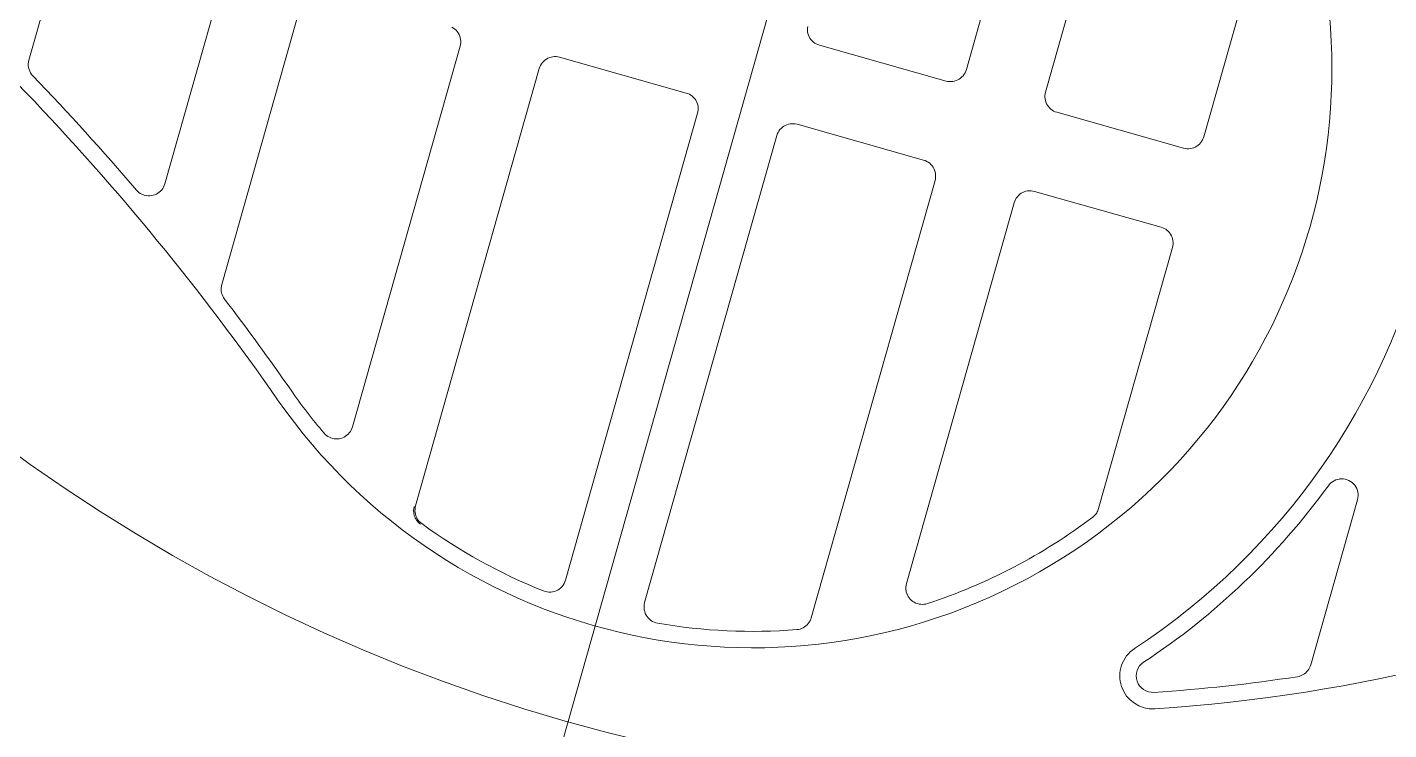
# Model space of a CAD drawing. Header units: inches. Extents: x 0 to 766, y -245 to 236.
# Drawn here: x 55.23902 to 55.27875, y -193.51073 to -193.49021 of the extents above; entities that cross this region are included whole.
import ezdxf

# ---------------------------------------------------------------- set-up
doc = ezdxf.new("R2010")
doc.units = ezdxf.units.IN
doc.header["$MEASUREMENT"] = 0
doc.layers.add('000 SOS 911 - ACCES. ACI', color=125, linetype='Continuous', lineweight=0)
doc.layers.add('000 SOS 911 - ACCESORIOS ACI', color=3, linetype='Continuous', lineweight=20)

# ---------------------------------------------------------------- blocks, each defined once
blk = doc.blocks.new('Bomba Jockey')
at = {"layer": '000 SOS 911 - ACCES. ACI', "linetype": 'Continuous'}
for p, q in [((0, 0.1091002809998827), (0, -0.108203795999998)), ((-0.0018023929997071, 0.0496723539999948), (-0.0017460620006204, 0.0496750779998365)), ((-0.0017462790001446, 0.0496751999999106), (-0.0016909640003178, 0.0496718019999207)), ((-0.0016911239999899, 0.0496717699998044), (-0.0016367829998671, 0.0496622099999513)), ((0.0016365000001315, 0.0496622529999513), (0.0016908419988795, 0.0496718129998044)), ((0.0016907499989429, 0.0496717890000582), (0.0017460649987697, 0.0496751869998207)), ((0.0017463959998167, 0.0496751229998154), (0.0018027270002676, 0.0496723989999737)), ((-0.0016368229998989, 0.0496622379998826), (-0.0015830099996492, 0.0496461989998807)), ((-0.0015829910003049, 0.0496461749999071), (-0.0015303370000765, 0.0496240119998674)), ((-0.0015301650000765, 0.0496240820000367), (-0.001481044999764, 0.0495968739999171)), ((-0.0014813579996371, 0.0495968759998959), (-0.001436661000298, 0.0495649439997124)), ((-0.00143654600015, 0.0495648209998763), (-0.0013955260001239, 0.0495279189999565)), ((-0.0013955050012555, 0.0495280879999882), (-0.0013590389999081, 0.0494870069999252)), ((-0.0013589720001619, 0.0494869969998035), (-0.0013268079997033, 0.0494411180000043)), ((-0.0013268319999042, 0.0494411089998721), (-0.0012992410001971, 0.049391083999808)), ((-0.0012991910002711, 0.0493910259997392), (-0.0012775699997292, 0.0493392029998177)), ((-0.0012774560000253, 0.0493391990000873), (-0.0012622710000869, 0.0492863439999383)), ((-0.0012623990000975, 0.0492863399999806), (-0.0012531879997368, 0.0492316899999423)), ((0.0012533389990494, 0.0492316649999793), (0.0012625499989554, 0.0492863139998008)), ((0.0012624420000975, 0.04928635900000701), (0.0012776100002156, 0.0493391549998705)), ((0.001277797000057, 0.049339173999897), (0.0012994189996789, 0.0493909969998185)), ((0.0012991970002076, 0.0493910039997445), (0.0013267879999148, 0.0494410289998086)), ((0.0013267280000946, 0.0494411369998034), (0.0013588920000984, 0.0494870160000573)), ((0.0013588560000244, 0.0494869849999304), (0.001395322999997, 0.0495280659999935)), ((0.0013954559995, 0.0495280199997978), (0.0014364759990713, 0.049564921999945)), ((0.0014365259999067, 0.049564921999945), (0.0014812230001553, 0.0495968549998907)), ((0.0014812180002082, 0.0495968129998801), (0.0015303389996006, 0.0496240209999996)), ((0.0015300089999073, 0.049623906999841), (0.0015828880000299, 0.0496461650000129)), ((0.0015828389991839, 0.0496462119999706), (0.0016366519989788, 0.049662249999983)), ((-0.0012532779996945, 0.0492317920000005), (-0.0012500379998528, 0.0491753059998246)), ((-0.0012499999997999, 0.0491752929997347), (-0.0012499999997999, 0.034417602999838)), ((0.0012499509994086, 0.0491753409999092), (0.0012531839993244, 0.0492317060000005)), ((0.0012500000002547, 0.034417602999838), (0.0012500000002547, 0.0491752929997347)), ((-0.0062271899996631, 0.0483900019999055), (-0.006209559999661, 0.0484373639994829)), ((-0.0062093749997985, 0.0484371739999006), (-0.0061868869997852, 0.0484829769998214)), ((-0.006187016000239999, 0.0484829059998901), (-0.0061603240001205, 0.0485258189999058)), ((-0.006160310001178001, 0.0485258079997948), (-0.0061293000012483, 0.0485657120000269)), ((-0.0061291649999475, 0.048565748999863), (-0.0060939870004404, 0.0486027100000683)), ((-0.006094137999752999, 0.0486025819998304), (-0.0060558149998542, 0.0486355259999982)), ((-0.0060556160001397, 0.0486356829999295), (-0.0060147060003146, 0.0486640879998959)), ((-0.0060148360003041, 0.0486641279999276), (-0.0059706279998863, 0.048688614999719)), ((-0.0059705799999392, 0.0486887009994916), (-0.005923291000271999, 0.0487091309998959)), ((0.0059230420001768, 0.0487091879999753), (0.005970330999844, 0.0486887590000151)), ((0.0059866950000469, 0.0487233229998765), (0.0059602169990285, 0.0487340379997932)), ((0.0059706349989028, 0.0486886279998089), (0.0060146300002089, 0.0486642589999065)), ((0.0060121659998913, 0.0487114449999808), (0.0059867810000469, 0.0487234400000034)), ((0.0060363130000951, 0.0486982669999634), (0.0060120720004306, 0.0487114369998381)), ((0.0060146629994051, 0.0486640809999699), (0.0060557739993783, 0.0486355359998925)), ((0.0060593640009756, 0.0486841449996973), (0.0060363130000951, 0.0486983939999846)), ((0.0060557649999282, 0.04863560900003), (0.006094087999826999, 0.0486026649998621)), ((0.0060811029998149, 0.0486688619998859), (0.0060592750000978, 0.0486840839998877)), ((0.0061018939995847, 0.0486527900000056), (0.0060812930000793, 0.048668852999981)), ((0.0060941159999857, 0.048602684999878), (0.0061292939990381, 0.0485657239999)), ((0.0061212479995447, 0.0486360179997973), (0.0061020620000818, 0.0486526489999051)), ((0.0061392389998218, 0.0486185239999486), (0.0061212829996293, 0.0486357779998343)), ((0.0061293920002754, 0.0485656679998101), (0.0061603280000782, 0.0485258599996996)), ((0.0061558900001728, 0.0486009869998725), (0.0061392329998853, 0.0486186690000068)), ((0.0061714039998151, 0.0485827979998703), (0.0061560059994008, 0.0486007899999095)), ((0.0061602789996869, 0.0485258629998953), (0.0061869709998064, 0.0484829499998796)), ((0.0061854309997216, 0.0485647299999528), (0.00617133599917, 0.0485828399998809)), ((0.0061985709999135, 0.04854636999994), (0.0061855959997956, 0.0485647049999898)), ((0.0061870170002294, 0.0484830240000065), (0.0062095050002426, 0.0484372209998583)), ((0.0062103380000735, 0.0485281589999431), (0.0061985729998924, 0.0485464260000299)), ((0.0062091489999148, 0.0484371779998583), (0.006226737000361, 0.0483899309999743)), ((0.0062209389998316, 0.0485099049999462), (0.0062102620004225, 0.0485281259998374)), ((0.0062308589990607, 0.0484913199998118), (0.0062210629998845, 0.0485097519997453)), ((0.0062396879998232, 0.0484727379998731), (0.0062307569992299, 0.0484913339998912)), ((0.0062475639997501, 0.048454417999892), (0.0062395670001933, 0.0484729039999365)), ((0.0062546170001951, 0.0484360419998211), (0.0062475230001837, 0.0484543709999343)), ((0.0062646770002175, 0.0484062819998599), (0.0062549230001423, 0.0484358419998898)), ((-0.0062500940002792, 0.0482401199997185), (-0.0062473090001731, 0.0482915589996083)), ((-0.0062499999999091, 0.034417602999838), (-0.0062499999999091, 0.0482400509999934)), ((-0.006247324000924, 0.0482915649999995), (-0.0062396660000559, 0.048341518999905)), ((-0.0062396250000347, 0.0483413949998521), (-0.0062270880007418, 0.0483898479999425)), ((0.0062270770004034, 0.0483897819999584), (0.0062395989989454, 0.0483413879999262)), ((0.0062393379998866, 0.0483414679999896), (0.0062469870003952, 0.0482915749998938)), ((0.006247018999601999, 0.0482915119998779), (0.0062498030001734, 0.0482400739999776)), ((0.0062500000003638, 0.0482400509999934), (0.0062500000003638, 0.034417602999838)), ((0.0062720970004193, 0.0483771409999463), (0.0062643780001963, 0.048406476999844)), ((0.0062779650002085, 0.0483481700000539), (0.0062721609997425, 0.0483771979997982)), ((0.0062822470003994, 0.0483194819998971), (0.0062782570003037, 0.0483480129998952)), ((0.0062844339995536, 0.0482915839997986), (0.0062821279998389, 0.0483195649997015)), ((0.006285045000368, 0.0482645179999963), (0.006284308999966, 0.0482917299996188)), ((-0.0095285190000141, 0.0468669339998087), (-0.0094836410003154, 0.04689368399999701)), ((-0.0094837680007913, 0.0468936239999494), (-0.0094373160000032, 0.0469153209996875)), ((-0.0094373179995273, 0.0469152579998991), (-0.0093893370008118, 0.0469318899999962)), ((-0.009389285000906999, 0.046931873999938), (-0.0093391060004251, 0.0469435249997332)), ((-0.0093392460007635, 0.0469436049997967), (-0.009287421999943, 0.0469502329999614)), ((-0.0092874129995835, 0.0469502179998926), (-0.0092359179998311, 0.0469516139999087)), ((-0.0092360190001273, 0.0469516299999668), (-0.0091853910007558, 0.0469476779999241)), ((-0.0091853790008827, 0.0469476879998183), (-0.0091349439999249, 0.04693847599992299)), ((-0.0091348760001893, 0.0469383949998701), (-0.0090861279995806, 0.04692417199999)), ((-0.009086199000194, 0.0469242669998948), (-0.0090383269998711, 0.0469045909997021)), ((-0.0090382270004739, 0.0469046579999031), (-0.008991910000077, 0.046879959999842)), ((-0.0089919550000559, 0.0468799039999794), (-0.0089489420001883, 0.0468511159999707)), ((-0.0089489470005901, 0.046851026000013), (-0.0089099729998452, 0.0468184710000514)), ((-0.0089099849997183, 0.0468184389999351), (-0.0088743169999361, 0.046781780999936)), ((-0.0088743410010466, 0.046781737999936), (-0.0088428479998584, 0.0467419009999048)), ((0.0088427320001756, 0.0467417789998308), (0.0088742999987517, 0.0467817109999942)), ((0.008874262000063, 0.0467818340000577), (0.0089099309998346, 0.0468184919998294)), ((0.0089100220002365, 0.0468185319998611), (0.0089490899999873, 0.0468511649999073)), ((0.0089490430000296, 0.0468513490000078), (0.0089918530002251, 0.0468800009998631)), ((0.0089917879995483, 0.0468799119998948), (0.0090381049999451, 0.0469046099999559)), ((0.0090382329999557, 0.0469046190000881), (0.0090858789990307, 0.0469242019999001)), ((0.0090859750002892, 0.0469240959998842), (0.0091349580002316, 0.0469383869999547)), ((0.0091347420002421, 0.04693850099988599), (0.0091849360001106, 0.0469476700000087)), ((0.0091851080001106, 0.046947655999702), (0.0092357349999475, 0.0469516079999721)), ((0.0092356259997359, 0.0469516829998611), (0.009287120999943001, 0.0469502869998451)), ((0.0092873609996786, 0.0469501790000777), (0.0093391850000444, 0.0469435519999024)), ((0.0093392920002771, 0.0469434819999606), (0.0093894709998494, 0.046931830999938)), ((0.0093892449990562, 0.0469318569998905), (0.0094372260000455, 0.0469152249997933)), ((0.0094371730001512, 0.0469153039998673), (0.0094836250000299, 0.0468936069999018)), ((0.0094837220003683, 0.0468935819999388), (0.0095286010000564, 0.0468668319999779)), ((-0.0088426840002285, 0.0467420319998837), (-0.0088151489999291, 0.0466984949998732)), ((-0.0088154310010395, 0.0466984209999737), (-0.0087920570003917, 0.0466516960000263)), ((-0.008791864000159, 0.0466518729999734), (-0.0087735340002837, 0.0466035999997985)), ((-0.0087735879997126, 0.0466036559998884), (-0.0087606629995207, 0.0465545469999142)), ((-0.0087605240000812, 0.0465544489998138), (-0.0087526660008734, 0.0465038469999399)), ((-0.0087530069999957, 0.0465038759998606), (-0.0087502199999108, 0.0464518259996112)), ((-0.0087499999985994, 0.0464517209998121), (-0.0087499999985994, 0.034417602999838)), ((0.0087497939998684, 0.0464518189999126), (0.0087525820003975, 0.0465038679999452)), ((0.0087499999990541, 0.034417602999838), (0.0087499999990541, 0.0464517209998121)), ((0.0087527549999322, 0.0465038029999505), (0.0087606039996899, 0.0465543440000147)), ((0.0087603380002292, 0.0465546009997979), (0.0087732629995116, 0.0466037099999994)), ((0.008773638999628, 0.0466035110000576), (0.0087919689990486, 0.0466517840000051)), ((0.0087917289997677, 0.0466517569998359), (0.0088151039990407, 0.0466984830000001)), ((0.0088152599987552, 0.046698441999979), (0.0088427300001968, 0.0467418759999419)), ((-0.0210005640001327, 0.045923700000003), (-0.0209576570000536, 0.0459459649998735)), ((-0.0212502030008182, 0.0454912029999832), (-0.0212477490008496, 0.045539541999915)), ((-0.0212473319998026, 0.0455392739997933), (-0.0212405570000556, 0.0455863359998148)), ((-0.0212407660001191, 0.0455863170000157), (-0.0212296949998745, 0.0456319909999365)), ((-0.0212297819998639, 0.045632034999926), (-0.0212141910001265, 0.045676887999889)), ((-0.0212143470007504, 0.0456770619998679), (-0.0211944540001241, 0.0457205829998202)), ((-0.0211942139999337, 0.0457203720000052), (-0.0211705660008192, 0.0457614090000789)), ((-0.0211706930008404, 0.0457615209998039), (-0.0211430990002555, 0.0458001659997081)), ((-0.021143094999843, 0.0458001129998138), (-0.0211117549997653, 0.0458362740000666)), ((-0.0211115779998181, 0.0458361699998022), (-0.0210772410000573, 0.0458689689999119)), ((-0.0210774860001948, 0.0458689259996845), (-0.0210405250008989, 0.0458979539998836)), ((-0.0210405149996404, 0.0458979529998942), (-0.0210004569999001, 0.0459236789999977)), ((-0.0212499999997817, 0.0402730099997371), (-0.0212499999997817, 0.0454911499998616)), ((0.0135500429992135, 0.0437663449999946), (0.0135900579998634, 0.0437327519998689)), ((0.0135899659999268, 0.0437327119998372), (0.0136257630001637, 0.0436960090000866)), ((0.0136258739998994, 0.0436959809997006), (0.0136574179996387, 0.043656184999918)), ((0.0136574100001781, 0.0436560789999021), (0.0136848759998429, 0.0436127870000291)), ((0.0136847980002131, 0.04361290699989701), (0.0137080039999091, 0.0435665059997064)), ((0.0137081019988727, 0.0435664089998227), (0.0137262649991499, 0.0435184650000338)), ((0.0137262889993508, 0.0435184670000126), (0.0137392100000398, 0.0434693569998217)), ((0.0137392009996802, 0.043469456999901), (0.0137471039993216, 0.0434187379999003)), ((0.0137470829995437, 0.0434187309999743), (0.0137499649999882, 0.0433664429999681)), ((0.0137500000000728, 0.0433663939998041), (0.0137500000000728, 0.034417602999838)), ((-0.0137503219998507, 0.0426677240000117), (-0.0137489760004428, 0.0427039539999896)), ((-0.0137500000000728, 0.034417602999838), (-0.0137500000000728, 0.0426675409999007)), ((-0.0137486800012994, 0.0427037439999367), (-0.0137448269997549, 0.0427393639999991)), ((-0.0137448099999347, 0.0427394099999674), (-0.0137384479999128, 0.0427744819999134)), ((-0.0137386450010126, 0.0427745760000562), (-0.0137296999996579, 0.0428093319999334)), ((-0.013729417000377, 0.0428091819999281), (-0.0137179779999315, 0.0428433279998899)), ((-0.0137181320001219, 0.0428434739999375), (-0.0137043820000145, 0.0428764920000049)), ((-0.0137043469999299, 0.0428764399998727), (-0.0136882429997058, 0.042908376000014)), ((-0.0136880550012393, 0.0429081709996808), (-0.0136697040002218, 0.04293887099993299)), ((-0.0136697170000844, 0.0429389049998008), (-0.013648966999881, 0.0429686349998519)), ((0.0166844089999359, 0.0413843379999435), (0.0167350300002909, 0.0413883679996161)), ((0.0167351159998361, 0.0413882109996848), (0.0167866129995673, 0.0413868999999068)), ((0.0167863159999797, 0.04138702000000199), (0.0168381520002186, 0.0413804830000117)), ((0.0162528370001383, 0.0409405249999964), (0.0162606689991662, 0.0409910070000024)), ((0.0162606750000123, 0.0409910959999707), (0.01627355599976, 0.0410400899997967)), ((0.0162734309997177, 0.0410401549997914), (0.0162917000002381, 0.0410883199999717)), ((0.0162917939996987, 0.041088205000051), (0.0163151460001245, 0.0411349419998715)), ((0.0163152839995746, 0.0411349209998662), (0.0163427289999163, 0.0411783709998872)), ((0.0163427729999057, 0.0411783859999559), (0.0163742380000258, 0.0412182439999924)), ((0.0163742200002162, 0.0412182049999501), (0.0164097750002839, 0.041254803999891)), ((0.0164094510000723, 0.0412550450000708), (0.0164483959997597, 0.0412876339999002)), ((0.0164487220004048, 0.0412874730000112), (0.0164915039999869, 0.0413161679998666)), ((0.0164914359997965, 0.0413162199999988), (0.0165377249991252, 0.0413409699999647)), ((0.0165378309998232, 0.041341047999822), (0.0165854539995962, 0.0413606879999406)), ((0.0165850489997865, 0.041360720000057), (0.0166340129999299, 0.0413750759998948)), ((0.0166343549990415, 0.0413749409999582), (0.016684536999037, 0.0413841820000016)), ((0.0168383760001234, 0.0413804669999536), (0.0168885770003726, 0.0413689090000844)), ((0.0168884629993045, 0.0413689129998147), (0.0169364759995006, 0.0413523749998603)), ((0.0169364420003149, 0.0413522849999026), (0.0169827170002464, 0.0413307869998789)), ((0.0169828499988398, 0.0413308049999159), (0.0170277859997441, 0.0413041519998387)), ((0.0162499829993976, 0.0408885340000325), (0.0162527640000008, 0.0409405229997901)), ((0.0162500000001273, 0.034417602999838), (0.0162500000001273, 0.0408885499998633)), ((-0.0212462810000034, 0.0402134319999732), (-0.0212500860002365, 0.0402731259998745)), ((-0.0212361979997695, 0.0401560749999135), (-0.021246262999739, 0.0402133640000102)), ((-0.02122008799960899, 0.0401011269998435), (-0.0212364190001608, 0.040156062999813)), ((-0.0211967590003042, 0.04004801699989), (-0.0212196920001588, 0.040101139999706)), ((-0.0211675629998354, 0.0399970720000056), (-0.0211967720001667, 0.0400478659998953)), ((-0.0211332630010475, 0.0399504269998943), (-0.0211676349999834, 0.0399969729999157)), ((-0.0210936350008524, 0.0399084729999686), (-0.0211333399997784, 0.0399505609998414)), ((-0.0210486999999375, 0.03987062199985299), (-0.0210936869998477, 0.0399085439998999)), ((-0.0210005339999953, 0.039838656000029), (-0.0210487379995357, 0.0398706599999059)), ((-0.0209488489999785, 0.0398128300000735), (-0.0210005599997203, 0.0398387889999867)), ((-0.0208938879995913, 0.0397925599997962), (-0.0209486890007611, 0.0398125990000153)), ((-0.0208378790002826, 0.0397791779998897), (-0.0208938990008392, 0.0397926489999918)), ((-0.020780534000096, 0.0397724869999365), (-0.0208377690000816, 0.0397791169998527)), ((-0.0207219840008293, 0.0397724289998678), (-0.020780577000096, 0.0397724729998572)), ((-0.0206644089998918, 0.0397789740000008), (-0.0207218949999515, 0.039772395)), ((-0.020608226001059, 0.0397925219999706), (-0.0206644999998389, 0.0397790619999796)), ((-0.0205529129998468, 0.0398125109998091), (-0.0206082019999485, 0.0397923870000341)), ((-0.0205012579995128, 0.0398384089999127), (-0.0205532410009255, 0.0398124459998144)), ((-0.020453095000903, 0.0398702259994934), (-0.0205011819998617, 0.0398384860000078)), ((-0.0204079699997237, 0.0399079110000003), (-0.0204529689999618, 0.0398701929998424)), ((-0.020368311000766, 0.0399500549997356), (-0.0204081249999035, 0.039908068999921)), ((-0.0203340630009734, 0.0399960739998733), (-0.020368337999571, 0.0399500649998572)), ((-0.0203047910003988, 0.040046276999874), (-0.0203339869999582, 0.0399958979999156)), ((-0.0202807149998989, 0.0401010509999651), (-0.0203048299999864, 0.040046312999948)), ((0.0210022619990014, 0.0388187389999075), (0.0210512989997369, 0.0387857840000834)), ((0.0210512320004455, 0.0387856949998877), (0.0210950209998373, 0.0387486239999362)), ((0.0210953189998691, 0.0387485119999838), (0.0211342199991123, 0.0387070079998466)), ((0.0211341730000641, 0.0387070790000053), (0.0211683359993913, 0.0386606819999997)), ((0.0211681559994759, 0.0386608339999839), (0.021197198000209, 0.0386102259997188)), ((0.0211974019989612, 0.0386100529999567), (0.0212202230000003, 0.0385571479998816)), ((0.0212201050003387, 0.0385572969998975), (0.0212362770002983, 0.0385028869998223)), ((0.0212363589998859, 0.0385027699996954), (0.0212463030002255, 0.0384460799998578)), ((0.0212462929998765, 0.0384461339997415), (0.0212500129991895, 0.0383870459997979)), ((0.0212500000002365, 0.0383871459998773), (0.0212500000002365, 0.034417602999838)), ((-0.0137470870004108, 0.0343647919999057), (-0.0137499190009294, 0.0344176329999755)), ((-0.0137390929999128, 0.0343133849999049), (-0.0137471999996706, 0.0343647509998846)), ((-0.0087527360001332, 0.0343647059999057), (-0.0087608339999861, 0.0343133999999736)), ((-0.0087499050009683, 0.0344175449999966), (-0.0087527340001543, 0.0343647639999745)), ((-0.0062470819998453, 0.0343647659997259), (-0.006249913999909, 0.0344176070000231)), ((-0.0062389340005211, 0.034313346999852), (-0.0062470410002788, 0.0343647129998317)), ((-0.0012528190000012, 0.0343647820000115), (-0.0012609349996637, 0.0343133549999948)), ((-0.0012498989999585, 0.034417570999949), (-0.0012527310000223, 0.0343647289998899)), ((0.0012529239998003, 0.0343647400000009), (0.0012500889997682, 0.0344176419998803)), ((0.001260965000256, 0.0343133909998414), (0.0012528669990388, 0.0343646970000009)), ((0.0062473339999087, 0.0343647589998), (0.006239227000151, 0.0343133929998203)), ((0.0062501059996976, 0.0344175969999014), (0.006247273999179, 0.0343647549998423)), ((0.0087529269990227, 0.0343647749996308), (0.0087500989998262, 0.0344175549998909)), ((0.0087608819990237, 0.0343133149997357), (0.0087527750001755, 0.0343646809997154)), ((-0.0137257630008207, 0.0342637339999783), (-0.0137391270004628, 0.0343135470000107)), ((-0.0137065469998561, 0.0342145529998561), (-0.0137255679996997, 0.0342636059999677)), ((-0.0136825710001176, 0.0341670919999615), (-0.0137068320000253, 0.0342145999998138)), ((-0.013653912999871, 0.0341230209996866), (-0.01368231799961, 0.0341670159998557)), ((-0.0136214910003219, 0.0340827659999832), (-0.0136538940000719, 0.0341228119998505)), ((-0.0135849499997676, 0.0340463549998731), (-0.0136215479997191, 0.0340829529998246)), ((-0.013544599999932, 0.0340136109998639), (-0.0135848360009732, 0.0340461679998043)), ((-0.0135005499996623, 0.0339853869998024), (-0.0135446480007886, 0.0340138579997529)), ((-0.0134532460001538, 0.03396111500001101), (-0.0135008630008997, 0.0339854320000086)), ((-0.013404029999947, 0.0339419249999082), (-0.0134529699998893, 0.0339609010000004)), ((-0.0133544100012841, 0.0339286879998326), (-0.0134041649998835, 0.0339420349998818)), ((-0.0090961249998145, 0.0339420669999981), (-0.0091458790002434, 0.0339287199997216)), ((-0.0090467349996288, 0.0339608839999528), (-0.0090959019998991, 0.0339418199998818)), ((-0.0089994160002789, 0.0339853919999769), (-0.0090470329996606, 0.0339610749999793)), ((-0.0089552940003159, 0.0340138579997529), (-0.0089993920000779, 0.0339853869998024)), ((-0.0089151269999093, 0.0340461010000581), (-0.0089552679996814, 0.0340136209999855)), ((-0.008878616000402, 0.0340829529998246), (-0.0089152999998987, 0.0340462689998731)), ((-0.0088459739999962, 0.0341228019999562), (-0.0088784540002962, 0.0340826609999567)), ((-0.0088175579999188, 0.0341671179999139), (-0.0088460290007788, 0.0341230199996971)), ((-0.0087933910003812, 0.0342147479998403), (-0.0088177079996967, 0.0341671310000038)), ((-0.0087741810002626, 0.034263509000084), (-0.0087932010001168, 0.0342144559999724)), ((-0.0087609110000813, 0.0343135109999366), (-0.0087742910000088, 0.0342636390000735)), ((-0.0062257340000542, 0.0342637479998302), (-0.0062391130009019, 0.0343136199999208)), ((-0.006206591001045999, 0.0342145359998085), (-0.0062256110004455, 0.0342635899999095)), ((-0.0061825739999222, 0.0341671300000144), (-0.0062068349998299, 0.0342146390000835)), ((-0.0061540189999505, 0.0341229949999615), (-0.006182424000599, 0.0341669899999033)), ((-0.0061214699999255, 0.0340827630000149), (-0.0061539499997707, 0.0341229040000144)), ((-0.006085061000249001, 0.0340463549998731), (-0.0061216590002005, 0.0340829529998246)), ((-0.0060447500000009, 0.0340135959997952), (-0.0060847960007777, 0.034045999)), ((-0.0060006560001966, 0.0339854119999927), (-0.0060447539999586, 0.0340138829999432)), ((-0.005953192999641, 0.0339611849997255), (-0.0060005930008629, 0.0339853909999874)), ((-0.0059040730011475, 0.033941940999739), (-0.0059530129997256, 0.0339609179998206)), ((-0.0058543649997773, 0.0339287329998115), (-0.0059041190002063, 0.0339420809998501)), ((-0.001596094999968, 0.0339420809998501), (-0.0016458500012959, 0.0339287329998115)), ((-0.001546822000364, 0.0339609809996091), (-0.0015959899997142, 0.0339419169999928)), ((-0.0014994120006122, 0.0339854169999399), (-0.0015470289999939, 0.0339610999997149)), ((-0.0014551290000782, 0.034013861999938), (-0.0014992269998402, 0.0339853909999874)), ((-0.0014151060008771, 0.0340460979998625), (-0.0014552470001945, 0.0340136179997899)), ((-0.0013787269986096, 0.0340829529998246), (-0.0014153250012896, 0.0340463549998731)), ((-0.00134604699997, 0.0341228819997923), (-0.0013785269998152, 0.0340827409997928)), ((-0.0013176640009078, 0.0341671439998663), (-0.0013460679997479, 0.0341231489999245)), ((-0.0012933869998051, 0.0342147060000571), (-0.0013177040000301, 0.0341670889999932)), ((-0.0012742240000989, 0.0342635259999042), (-0.0012932449999425, 0.0342144719998032)), ((-0.0012611020001714, 0.0343136199999208), (-0.001274481001019, 0.0342637469998408)), ((0.0012740599991048, 0.0342636979999043), (0.0012606810000761, 0.0343135699999948)), ((0.0012933660000272, 0.0342145189999883), (0.0012743889997182, 0.0342634589999307)), ((0.0013174860000618, 0.0341670469999826), (0.0012931689998368, 0.0342146640000465)), ((0.0013461459998325, 0.0341229989999192), (0.0013176759998714, 0.0341670969999086)), ((0.0013785509991067, 0.0340827600000466), (0.0013461479998114, 0.0341228059996865)), ((0.0014150870001686, 0.0340462689998731), (0.0013784889997623, 0.0340828669998246)), ((0.0014553659998455, 0.0340135219998956), (0.0014151300001686, 0.0340460779998466)), ((0.0014992389992585, 0.0339854379999451), (0.0014553459991475, 0.0340137759997106)), ((0.0015468109991161, 0.0339611429999423), (0.0014991939992797, 0.0339854599997125)), ((0.0015958829999363, 0.033941958000014), (0.0015469429995392, 0.0339609339998788)), ((0.0016456489997836, 0.0339286609998908), (0.00159589399982, 0.03394200799994)), ((0.005903933999889, 0.03394209399994), (0.0058541800003695, 0.0339287469998908)), ((0.0059531339998102, 0.0339609650000057), (0.0059041939989584, 0.0339419879999241)), ((0.006000585000038, 0.0339854549999927), (0.0059529680002015, 0.0339611379999951)), ((0.0060447659998317, 0.0340138359999855), (0.0060006680000697, 0.0339853659997971)), ((0.0060849149990645, 0.0340460949998942), (0.0060447739997471, 0.0340136149998216)), ((0.0061214219990688, 0.0340828669998246), (0.0060848229995827, 0.0340462689998731)), ((0.006154068998967, 0.0341228079998928), (0.0061215889995765, 0.0340826669998933)), ((0.0061824360000173, 0.034167036999861), (0.0061540309998236, 0.0341230419999192)), ((0.0062066099990261, 0.0342146680000042), (0.0061823489995732, 0.0341671599996971)), ((0.0062257320000754, 0.0342635429999518), (0.0062067120002212, 0.0342144889996234)), ((0.0062389039999289, 0.0343135179998626), (0.0062255249999907, 0.0342636459999994)), ((0.0087740889989618, 0.0342637109999942), (0.008760725999764, 0.0343135240000265)), ((0.0087933220002014, 0.0342145029999301), (0.0087743459998819, 0.0342634429998725)), ((0.0088174829998025, 0.0341670849998082), (0.0087931660000322, 0.034214701999872)), ((0.0088460409997424, 0.0341229739999562), (0.0088175700002466, 0.0341670719999456)), ((0.0088786489995982, 0.0340826619999462), (0.008846168999753, 0.0341228039999351)), ((0.0089149769992218, 0.0340462689998731), (0.0088783780001904, 0.0340828669998246)), ((0.0089552920003371, 0.0340136019999591), (0.0089152459991055, 0.0340460049997091)), ((0.0089993380001943, 0.0339853309999398), (0.0089552399999775, 0.0340138019998904)), ((0.0090468080002211, 0.0339611039998999), (0.0089991909999299, 0.0339854209998976)), ((0.0090960670004279, 0.0339418859998659), (0.0090469000001576, 0.033960950999699)), ((0.0091456860000108, 0.033928676999949), (0.0090959319991271, 0.0339420239999981)), ((-0.0133026710000195, 0.0339204759998211), (-0.0133540379997612, 0.0339285829998062)), ((-0.0132499010010179, 0.0339176429999952), (-0.0133028039999772, 0.0339204779997999)), ((-0.0092500000000655, 0.0339177249998102), (-0.0132499999999709, 0.0339177249998102)), ((-0.0091970179996679, 0.0339205049999691), (-0.009249920000001998, 0.0339176699999371)), ((-0.0091456370000742, 0.0339285459999701), (-0.0091970029998265, 0.033920438999985)), ((-0.0058027749996654, 0.0339204319998316), (-0.0058541410003272, 0.0339285389998167)), ((-0.0057498959999975, 0.0339176689999476), (-0.0058027979998769, 0.0339205039997523)), ((-0.0017499999999018, 0.0339177249998102), (-0.0057499999998072, 0.0339177249998102)), ((-0.0016970140009107, 0.0339205400000537), (-0.0017499160007901, 0.0339177049997943)), ((-0.0016457290003018, 0.0339285299999119), (-0.0016970950000541, 0.0339204229999268)), ((0.0016971469990494, 0.0339205079999374), (0.0016457809992971, 0.0339286149996951)), ((0.0017501070001345, 0.03391763399986299), (0.0016972050002551, 0.0339204689998951)), ((0.0057500000002619, 0.0339177249998102), (0.0017499999989923, 0.0339177249998102)), ((0.0058029909992001, 0.033920513999874), (0.0057500880002408, 0.0339176790000693)), ((0.0058541789999254, 0.0339285140000811), (0.005802813000173001, 0.0339204069998687)), ((-0.0137391019998177, 0.0310219919999781), (-0.013725723000789, 0.0310718640000687)), ((-0.0137256419998266, 0.0310717029999523), (-0.0137066210008925, 0.031120756999826)), ((-0.0137068099998032, 0.0311209169999529), (-0.0136824930009425, 0.0311685340000167)), ((-0.0136823220004772, 0.0311683820000326), (-0.0136538510000719, 0.0312124799997946)), ((-0.0136539779996383, 0.031212369000059), (-0.0136214979997931, 0.0312525099998311)), ((-0.0136216350010727, 0.0312527129997307), (-0.0135850360002223, 0.0312893119998989)), ((-0.0135848290005924, 0.0312891089999994), (-0.0135446880008203, 0.0313215889998446)), ((-0.0135447760007992, 0.0313217450000138), (-0.0135006779996729, 0.0313502159999644)), ((-0.0135006679997787, 0.0313501959999485), (-0.0134532679999211, 0.0313744019999831)), ((-0.0134531229996355, 0.0313743199999408), (-0.0134039560002748, 0.0313933850000012)), ((-0.0134041740002431, 0.0313934449998215), (-0.0133544190002795, 0.0314067929998601)), ((-0.0133542319999833, 0.0314066919997913), (-0.013302866000231, 0.0314147990000038)), ((-0.0133029490002628, 0.0314148489999298), (-0.0132500460003939, 0.0314176839999618)), ((-0.0132499999999709, 0.031417724999983), (-0.0092500000000655, 0.031417724999983)), ((-0.0092497749997165, 0.0314176569997926), (-0.0091971160009052, 0.0314148349996231)), ((-0.0091970610001226, 0.0314148139996178), (-0.0091456950012798, 0.03140670699986)), ((-0.0091458699998839, 0.0314067599999817), (-0.0090961160003644, 0.0313934129999325)), ((-0.0090957929996875, 0.0313932879998902), (-0.0090468529997452, 0.0313743120000254)), ((-0.0090469550009402, 0.031374550999999), (-0.0089993379997395, 0.0313502340000014)), ((-0.0089992640000673, 0.0313502159999644), (-0.0089551660003053, 0.0313217450000138)), ((-0.0089551620008024, 0.0313214069999504), (-0.0089151160000256, 0.0312890039999729)), ((-0.0089152999998987, 0.0312893119998989), (-0.0088787019999472, 0.0312527129997307)), ((-0.0088784649997251, 0.0312524440000743), (-0.0088459849998799, 0.031212301999858)), ((-0.0088460910001231, 0.0312124799997946), (-0.0088176199997179, 0.0311683820000326)), ((-0.0088177860002361, 0.031168493999985), (-0.0087934690000111, 0.0311208769999212)), ((-0.0087933549998525, 0.0311207659997308), (-0.0087742900009289, 0.0310715979999259)), ((-0.0087745510004424, 0.0310718369998995), (-0.0087611720000496, 0.0310219649998089)), ((-0.006239087999801999, 0.0310219189996133), (-0.0062257090007734, 0.0310717919999206)), ((-0.0062256860001071, 0.0310717199999999), (-0.0062066649998087, 0.0311207739998736)), ((-0.0062067570002, 0.0311209869998948), (-0.0061824960002923, 0.0311684949999744)), ((-0.0061823619998904, 0.0311685100000432), (-0.0061539570006062, 0.0312125059999744)), ((-0.0061538619997918, 0.0312122949999321), (-0.0061213819999466, 0.031252436999921)), ((-0.0061215729997457, 0.031252540999958), (-0.0060848879998048, 0.0312892249999095)), ((-0.0060848079997413, 0.0312891059998037), (-0.0060447610003394, 0.0313215090000085)), ((-0.0060446110001067, 0.031321749999961), (-0.0060007180009052, 0.0313500879999538)), ((-0.006000664000112, 0.0313502209996841), (-0.0059532640007092, 0.0313744269999461)), ((-0.005953166999915999, 0.0313743039998826), (-0.0059039990001111, 0.0313933679997263)), ((-0.0059041439999419, 0.0313934589999008), (-0.0058543900008772, 0.03140680599995)), ((-0.0058540729996821, 0.0314066529999764), (-0.0058029480010191, 0.0314147219999086)), ((-0.005802943001071999, 0.0314148229999773), (-0.0057500410002831, 0.0314176580000094)), ((-0.0057499999998072, 0.031417724999983), (-0.0017499999999018, 0.031417724999983)), ((-0.0017497700000604, 0.0314176829999724), (-0.0016971110003396, 0.0314148609998029)), ((-0.0016969120001704, 0.0314147919998504), (-0.0016455450008834, 0.0314066849998653)), ((-0.0016458249997413, 0.03140680599995), (-0.0015960710002219, 0.0313934579999113)), ((-0.0015958360004333, 0.0313933049997104), (-0.0015468970000256, 0.0313743279998562)), ((-0.0015469510003641, 0.0313745089999884), (-0.0014993340000729, 0.0313501919999908)), ((-0.0014993699996921, 0.0313502419999168), (-0.0014552719999301, 0.0313217709999663)), ((-0.0014552360003108, 0.0313214870000138), (-0.0014151899999888, 0.031289083999809)), ((-0.0014151519999359, 0.0312892249999095), (-0.0013785539999844, 0.031252626999958)), ((-0.001378444000693, 0.0312524409998787), (-0.0013460410009429, 0.0312123939997946)), ((-0.001345991001017, 0.0312125869997999), (-0.0013175210010559, 0.0311684890000379)), ((-0.0013177260007069, 0.0311684099999639), (-0.0012934650012539, 0.0311209019998842)), ((-0.0012933540001541, 0.0311206349999793), (-0.0012743779998345, 0.0310716950000369)), ((-0.0012745210010507, 0.0310718509999788), (-0.0012611420002031, 0.0310219779998988)), ((-0.0137500140008342, 0.0309177679998811), (-0.0137471860002734, 0.0309705489999033)), ((-0.0137500000000728, 0.0226677860000564), (-0.0137500000000728, 0.0309177859996908)), ((-0.0137470049999138, 0.0309705239997129), (-0.0137388979997013, 0.03102188999992)), ((-0.0087610169998698, 0.0310218149998036), (-0.0087529100010215, 0.0309704489995966)), ((-0.0087528789999851, 0.0309705629999826), (-0.0087500470003761, 0.030917720999696)), ((-0.0087499999985994, 0.0309177859996908), (-0.0087499999985994, 0.0188836059999176)), ((-0.0062500119997821, 0.0309177329997965), (-0.0062471840001308, 0.0309705139998187)), ((-0.0062499999999091, 0.0170953370000007), (-0.0062499999999091, 0.0309177859996908)), ((-0.0062470990001202, 0.0309705399999984), (-0.006239001999801999, 0.0310218459997032)), ((-0.0012608679999175, 0.0310218369997983), (-0.0012527700000646, 0.0309705309998663))]:
    blk.add_line(p, q, dxfattribs=at)
for centre, radius in [((-1.7090001165e-06, 0), 0.0735), ((0, 0), 0.053288105)]:
    blk.add_circle(centre, radius, dxfattribs=at)
for centre, radius, start, end in [((0, 0), 0.077747101, 291.015699000093, 68.9844409998913), ((0, 0.0326677250000103), 0.0176, 50.62481100059457, 309.3751889994055), ((0, 0.0326677250000103), 0.0171, 96.05116900050545, 110.2665829994936), ((0, 0.0326677250000103), 0.0171, 69.73341900027633, 83.94883200006198), ((0, 0), 0.051, 109.5327809992506, 130.2692770003809), ((-0.016717284999686, 0.0471224979999079), 0.001, 319.1512699995482, 109.5327809992506), ((0, 0), 0.0505, 109.5327809992506, 114.5193729999294), ((-0.016717284999686, 0.0471224979999079), 0.0005, 319.1512699995482, 109.5327809992506), ((0, 0.0326677250000103), 0.021600002, 139.1512679998767, 159.87107900009), ((0, 0.0326677250000103), 0.0171, 123.8638839998366, 142.9579649998806), ((0, 0.0326677250000103), 0.0171, 50.62481100059457, 56.13611800044328), ((0, 0.0326677250000103), 0.021100002, 139.1512509999484, 309.3751889994055), ((0.0604580079998414, 0.106335387999934), 0.077699997, 230.6248119997114, 248.4578449994307), ((0.0604580079998414, 0.106335387999934), 0.07819999700000001, 230.6248119997114, 233.1411360002323), ((0.0604580079998414, 0.106335387999934), 0.07819999700000001, 236.2634340000195, 239.6986879996367), ((0, 0.0326677250000103), 0.033900002, 170.9407949999768, 254.6673620004362), ((0, 0.0326677250000103), 0.037400005, 182.9350990000027, 259.2900609993932)]:
    blk.add_arc(centre, radius, start, end, dxfattribs=at)

msp = doc.modelspace()

# ---------------------------------------------------------------- block references
at = {"layer": '000 SOS 911 - ACCESORIOS ACI', "color": 30, "xscale": 0.9600000000000001, "yscale": 0.9600000000000001, "zscale": 0.9600000000000001, "rotation": 164.2139988296182}
msp.add_blockref('Bomba Jockey', (55.26872406882393, -193.4612574678745, -2.610023710192232e-06), dxfattribs=at)

doc.saveas('drawing.dxf')
